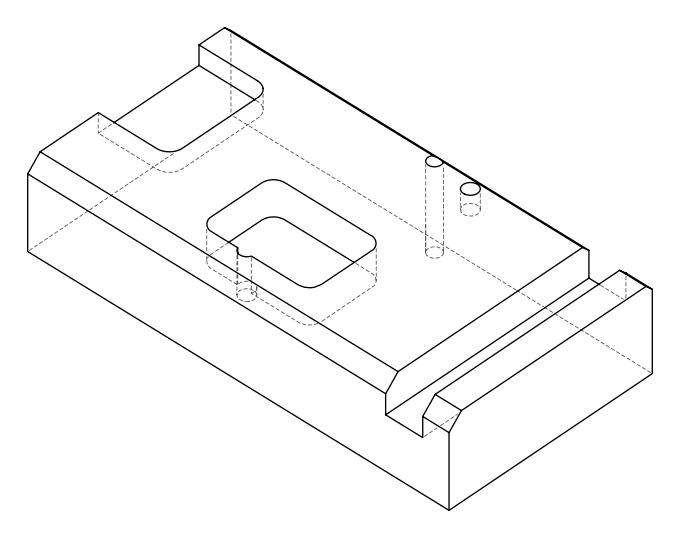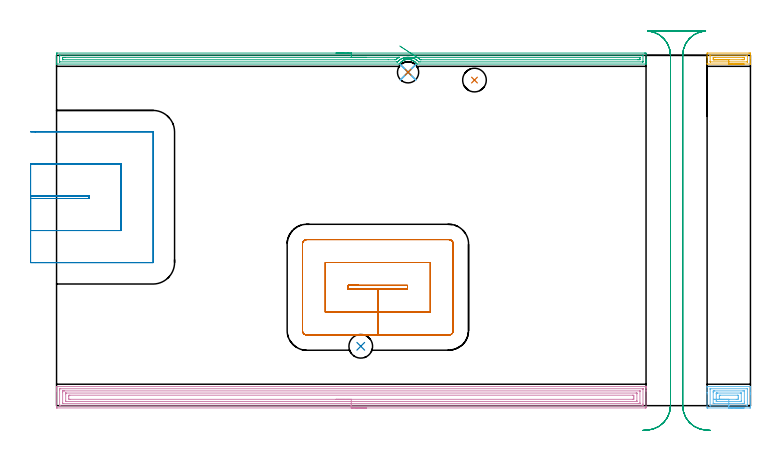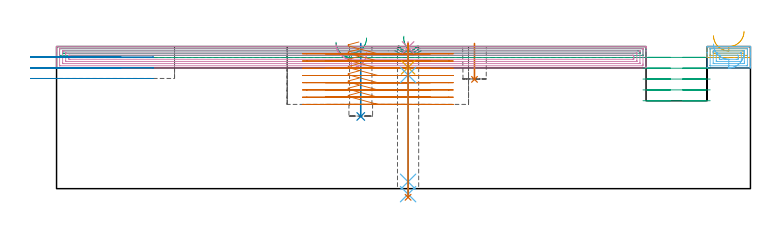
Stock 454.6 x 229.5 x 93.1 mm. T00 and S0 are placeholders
(PLAN: 13 operations, 8 tool changes, 50.2 min)
(1 INDEXABLE_INSERT_DRILL_BLIND_HOLE_FROM_SOLID | STEP1POCKET | NXT0302_002 | 0.1 min | 4011 mm3)
(2 INDEXABLE_INSERT_DRILL_BLIND_HOLE_FROM_SOLID_1 | STEP1POCKET_1 | NXT0302_002 | 0.19 min | 8585 mm3)
(3 AREA_MILL | FG_CHAMFER_SURFACE | UGT0205_001 | 9.53 min | 10131 mm3)
(4 AREA_MILL_1 | FG_CHAMFER_SURFACE_1 | UGT0205_001 | 15.76 min | 38527 mm3)
(5 AREA_MILL_2 | FG_CHAMFER_SURFACE_2 | UGT0205_001 | 0.87 min | 849 mm3)
(6 AREA_MILL_3 | FG_CHAMFER_SURFACE_3 | UGT0205_001 | 1.45 min | 3471 mm3)
(7 MILL_RECTANGULAR_POCKET | POCKET_RECTANGULAR_STRAIGHT | UGT0201_094 | Follow Part, ap 5, ae 75% | 11.13 min | 361117 mm3)
(8 MILL_SLOT | SLOT_PARTIAL_RECTANGULAR | UGT0201_006 | Follow Part, ap 7, ae 75% | 4.09 min | 181843 mm3)
(9 MILL_RECTANGULAR_SLOT | SLOT_RECTANGULAR | UGT0201_004 | Follow Part, ap 8, ae 75% | 6.07 min | 324310 mm3)
(10 SPOT_DRILL | STEP1HOLE | NXT0321_9005460120000 | 0.03 min | 15 mm3)
(11 DRILL_BLIND_HOLE_INTO_CENTER | STEP1HOLE | NXT0301_062 | 0.06 min | 782 mm3)
(12 GUN_DRILL_THROUGH_HOLE | STEP1HOLE | UGT0307_006 | 0.47 min | 5087 mm3)
(13 DRILL_TO_ENLARGE_THROUGH_HOLE | STEP1HOLE | UGT0301_272 | 0.4 min | 8212 mm3)
(TOOL NXT0302_002 | Index. Insert Drill 15.5mm [880-D1550L20-05] | D15.5 PA176 FL78 Z2)
(TOOL UGT0205_001 | Chamfer Mill 20 x 3 x 45 deg. | D20 FL50 Z2)
(TOOL UGT0201_094 | End mill 20 mm | D20 FL38 Z4)
(TOOL UGT0201_006 | End Mill 28 mm | D28 FL25 Z2)
(TOOL UGT0201_004 | End Mill 32 mm | D32 FL53 Z6)
(TOOL NXT0321_9005460120000 | NC Spot Drill, 142deg, 12mm, Carbide, Uncoated | D12 PA142 FL30 Z2)
(TOOL NXT0301_062 | Carbide Drill 9.1mm [860.1-0910-027A1-MM 2214] | D9.1 PA140 FL47 Z2)
(TOOL UGT0307_006 | Gun Drill 9 mm | D9 PA130 FL24 Z1)
(TOOL UGT0301_272 | Twist Drill 13.9 mm | D13.9 PA118 FL108 Z2)
(OP 1 INDEXABLE_INSERT_DRILL_BLIND_HOLE_FROM_SOLID)
G17 G21 G94 G90
T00 M6
G54
G17 G0 G90 X273.8 Y213.3 S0 M3
G43 Z103.1 H1
G94 G81 G98 Z71.6 F250. R95.1
G80
M5
M2
(OP 2 INDEXABLE_INSERT_DRILL_BLIND_HOLE_FROM_SOLID_1)
G17 G21 G94 G90
T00 M6
G54
G17 G0 G90 X199.3 Y38.9 S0 M3
G43 Z103.1 H1
G94 G81 G98 Z47.3 F250. R95.1
G80
M5
M2
(OP 3 AREA_MILL)
G17 G21 G94 G90
T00 M6
G54
G17 G0 G90 X183.1 Y231. S1061 M3
G43 Z103.1 H0
Z95.9
G94 G1 X183.138 Z95.028 F250.
X183.252 Z94.164
X183.441 Z93.312
X183.703 Z92.48
X184.037 Z91.674
X184.44 Z90.9
X184.908 Z90.164
X185.44 Z89.472
X186.029 Z88.829
X186.672 Z88.24
X187.364 Z87.709
X188.1 Z87.24
X188.874 Z86.837
X189.68 Z86.503
X190.512 Z86.241
X191.363 Z86.052
X192.228 Z85.938
X193.1 Z85.9
X385.077
X385.584 Y230.999 Z85.901
X386.085 Y230.994 Z85.903
X386.191 Y230.991 Z85.906
X386.2 Y230.498 Z86.399
Y226.957 Z89.937
Y226.408 Z90.489
Y226.072 Z90.824
Y225.523 Z91.373
Y225.187 Z91.708
Y224.516 Z92.383
Y224.181 Z92.719
Y223.822 Z93.068
X386.192 Y223.803 Z93.088
X386.032 Y223.8 Z93.1
X236.062
X236.056 Y223.803 Z93.097
X236.046 Y223.809 Z93.09
X235.978 Y223.903 Z92.997
X235.873 Y224.048 Z92.851
X235.693 Y224.278 Z92.621
X235.506 Y224.499 Z92.398
X235.433 Y224.579 Z92.317
X235.113 Y224.892 Z92.003
X235.032 Y224.973 Z91.926
X234.991 Y225.011 Z91.889
X234.931 Y225.063 Z91.836
X234.79 Y225.187 Z91.708
X234.634 Y225.326 Z91.57
X234.613 Y225.344 Z91.552
X234.464 Y225.46 Z91.439
X234.431 Y225.482 Z91.417
X234.097 Y225.71 Z91.189
X233.989 Y225.777 Z91.122
X233.721 Y225.943 Z90.957
X233.318 Y226.149 Z90.745
X233.294 Y226.16 Z90.734
X232.908 Y226.339 Z90.56
X232.828 Y226.37 Z90.529
X232.384 Y226.52 Z90.379
X231.954 Y226.64 Z90.257
X231.935 Y226.646 Z90.252
X231.858 Y226.662 Z90.237
X231.49 Y226.739 Z90.161
X231.296 Y226.766 Z90.134
X231.212 Y226.777 Z90.122
X231.042 Y226.799 Z90.096
X230.952 Y226.807 Z90.086
X230.597 Y226.84 Z90.058
X230.514 Y226.843 Z90.053
X230.485 Y226.845
X230.317 Y226.846
X230.218 Y226.844 Z90.05
X230.15 Y226.847 Z90.053
X230.072 Y226.843 Z90.055
X229.987 Y226.836 Z90.058
X229.873 Y226.829 Z90.069
X229.703 Y226.816 Z90.081
X229.275 Y226.761 Z90.132
X229.257 Y226.76 Z90.134
X229.172 Y226.745 Z90.152
X229.121 Y226.736 Z90.162
X228.809 Y226.675 Z90.217
X228.604 Y226.625 Z90.27
X228.381 Y226.569 Z90.324
X228.364 Y226.565 Z90.329
X228.116 Y226.487 Z90.408
X228.026 Y226.459 Z90.437
X227.693 Y226.339 Z90.56
X227.622 Y226.308 Z90.591
X227.471 Y226.242 Z90.657
X227.021 Y226.014 Z90.882
X226.622 Y225.786 Z91.113
X226.579 Y225.761 Z91.138
X226.391 Y225.63 Z91.266
X226.297 Y225.565 Z91.331
X226.216 Y225.509 Z91.387
X226.143 Y225.459 Z91.438
X225.807 Y225.187 Z91.708
X225.686 Y225.09 Z91.807
X225.552 Y224.965 Z91.934
X225.421 Y224.841 Z92.057
X225.329 Y224.745 Z92.154
X225.171 Y224.581 Z92.319
X224.937 Y224.302 Z92.593
X224.809 Y224.152 Z92.747
X224.793 Y224.134 Z92.765
X224.707 Y224.017 Z92.882
X224.562 Y223.827 Z93.067
X224.541 Y223.803 Z93.089
X224.363 Y223.8 Z93.1
X0.169
X0.008 Y223.803 Z93.088
X0. Y223.822 Z93.068
Y224.18 Z92.719
Y224.516 Z92.383
Y225.187 Z91.708
Y226.408 Z90.489
Y226.957 Z89.937
Y230.223 Z86.674
X0.003 Y230.498 Z86.399
X0.009 Y230.991 Z85.906
X0.115 Y230.995 Z85.903
X0.616 Y231. Z85.9
X193.1
Y229.586 Z87.314
X384.02 Y229.585 Z87.315
X384.117 Y229.584 Z87.316
X384.165 Y229.582 Z87.318
X384.184 Y229.579 Z87.321
X384.19 Y229.57 Z87.33
X384.194 Y229.459 Z87.441
X384.199 Y229.215 Z87.685
Y225.675 Z91.225
X384.192 Y225.276 Z91.625
X384.19 Y225.227 Z91.673
X384.174 Y225.221 Z91.679
X384.122 Y225.218 Z91.682
X384.014 Y225.216 Z91.684
X383.798 Y225.214 Z91.686
X238.179
X237.313 Y225.22 Z91.68
X237.279 Y225.221 Z91.679
X236.42 Y226.01 Z90.89
X236.349 Y226.072 Z90.828
X236.119 Y226.266 Z90.634
X235.894 Y226.439 Z90.461
X235.527 Y226.691 Z90.209
X235.104 Y226.957 Z89.943
X234.634 Y227.215 Z89.685
X234.124 Y227.463 Z89.437
X233.74 Y227.622 Z89.278
X233.647 Y227.658 Z89.242
X233.579 Y227.682 Z89.218
X233.086 Y227.843 Z89.057
X232.847 Y227.91 Z88.99
X232.754 Y227.935 Z88.965
X231.954 Y228.107 Z88.793
X231.642 Y228.152 Z88.748
X231.061 Y228.218 Z88.682
X230.651 Y228.249 Z88.651
X230.168 Y228.254 Z88.646
X229.769 Y228.238 Z88.662
X229.275 Y228.193 Z88.707
X228.96 Y228.155 Z88.745
X228.381 Y228.054 Z88.846
X228.203 Y228.019 Z88.881
X227.496 Y227.843 Z89.057
X227.488 Y227.84 Z89.06
X226.829 Y227.61 Z89.29
X226.731 Y227.573 Z89.327
X226.595 Y227.514 Z89.386
X226.213 Y227.336 Z89.564
X225.702 Y227.075 Z89.825
X225.625 Y227.033 Z89.867
X225.497 Y226.957 Z89.943
X225.077 Y226.692 Z90.208
X224.809 Y226.506 Z90.394
X224.255 Y226.072 Z90.828
X224.073 Y225.916 Z90.984
X223.915 Y225.772 Z91.128
X223.624 Y225.476 Z91.424
X223.425 Y225.273 Z91.627
X223.387 Y225.237 Z91.663
X223.369 Y225.221 Z91.679
X223.346 Y225.219 Z91.681
X223.239 Y225.216 Z91.684
X223.022 Y225.214 Z91.686
X222.995
X2.18 Y225.215 Z91.685
X2.083 Y225.216 Z91.684
X2.035 Y225.218 Z91.682
X2.016 Y225.221 Z91.679
X2.01 Y225.23 Z91.67
X2.006 Y225.341 Z91.559
X2.001 Y225.585 Z91.315
Y229.125 Z87.775
X2.008 Y229.525 Z87.375
X2.01 Y229.574 Z87.326
X2.026 Y229.579 Z87.321
X2.078 Y229.582 Z87.318
X2.186 Y229.584 Z87.316
X2.402 Y229.586 Z87.314
X193.1
Y228.172 Z88.728
X224.28 Y228.171 Z88.729
X224.358 Y228.17 Z88.73
X224.404 Y228.167 Z88.733
X224.405
X224.392 Y228.156 Z88.744
X223.885 Y227.843 Z89.057
X223.376 Y227.492 Z89.408
X223.022 Y227.224 Z89.676
X222.873 Y227.106 Z89.794
X222.689 Y226.957 Z89.943
X222.384 Y226.704 Z90.196
X222.291 Y226.635 Z90.265
X222.129 Y226.634 Z90.266
X221.567 Y226.63 Z90.27
X217.292 Y226.628 Z90.272
X4.078 Y226.629 Z90.271
X4.038 Y226.63 Z90.27
X4.016 Y226.632 Z90.268
X4.012 Y226.634 Z90.266
X4.009 Y226.647 Z90.253
X4.003 Y226.771 Z90.129
X4.001 Y226.957 Z89.943
X4. Y227.144 Z89.756
X4.005 Y227.843 Z89.057
X4.009 Y228.021 Z88.879
X4.032 Y228.165 Z88.735
X4.189 Y228.166 Z88.734
X4.751 Y228.17 Z88.73
X5.082 Y228.171 Z88.729
X5.643 Y228.172 Z88.728
X193.1
X193.972 Z88.767
X194.836 Z88.88
X195.688 Z89.069
X196.52 Z89.332
X197.326 Z89.665
X198.1 Z90.068
X198.836 Z90.537
X199.528 Z91.068
X200.171 Z91.657
X200.76 Z92.301
X201.291 Z92.993
X201.76 Z93.728
X202.163 Z94.502
X202.497 Z95.308
X202.759 Z96.14
X202.948 Z96.992
X203.062 Z97.857
X203.1 Z98.728
G0 X227.532 Y227.11 Z99.863
G1 X227.466 Y227.102 Z98.993
X227.475 Y227.103 Z98.12
X227.56 Y227.114 Z97.252
X227.719 Y227.133 Z96.395
X227.952 Y227.161 Z95.555
X228.257 Y227.199 Z94.738
X228.631 Y227.244 Z93.951
X229.072 Y227.298 Z93.2
X229.576 Y227.359 Z92.491
X230.139 Y227.428 Z91.829
X230.758 Y227.503 Z91.218
X231.427 Y227.585 Z90.665
X232.142 Y227.672 Z90.172
X232.896 Y227.764 Z89.744
X233.685 Y227.86 Z89.383
X234.502 Y227.96 Z89.093
X235.341 Y228.062 Z88.877
X236.195 Y228.166 Z88.734
X236.208 Y228.167 Z88.733
X236.25 Y228.17 Z88.73
X236.32 Y228.171 Z88.729
X236.42
X382.122
X382.162 Y228.17 Z88.73
X382.184 Y228.168 Z88.732
X382.188 Y228.166 Z88.734
X382.191 Y228.153 Z88.747
X382.197 Y228.029 Z88.871
X382.199 Y227.843 Z89.057
X382.2 Y227.656 Z89.244
X382.194 Y226.957 Z89.943
X382.191 Y226.779 Z90.121
X382.168 Y226.635 Z90.265
X382.011 Y226.634 Z90.266
X381.449 Y226.63 Z90.27
X381.118 Y226.629 Z90.271
X380.557
X239.1
X238.537 Y226.63 Z90.27
X238.373 Y226.633 Z90.267
X238.294 Y226.635 Z90.265
X238.206 Y226.699 Z90.201
X237.904 Y226.957 Z89.943
X237.584 Y227.229 Z89.671
X237.313 Y227.435 Z89.465
X236.707 Y227.843 Z89.057
X236.42 Y228.027 Z88.873
X236.195 Y228.166 Z88.734
X235.541 Y228.596 Z88.348
X234.862 Y229.042 Z88.031
X234.162 Y229.502 Z87.787
X233.447 Y229.972 Z87.616
X232.723 Y230.448 Z87.521
X231.994 Y230.927 Z87.501
X231.266 Y231.405 Z87.558
X230.546 Y231.879 Z87.69
X229.838 Y232.345 Z87.897
X229.147 Y232.798 Z88.177
X228.48 Y233.237 Z88.528
X227.84 Y233.657 Z88.947
X227.234 Y234.056 Z89.432
X226.665 Y234.43 Z89.977
X226.139 Y234.776 Z90.58
X225.658 Y235.092 Z91.236
X225.226 Y235.376 Z91.939
X224.848 Y235.624 Z92.685
G0 Z103.1
M5
M2
(OP 4 AREA_MILL_1)
G17 G21 G94 G90
T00 M6
G54
G17 G0 G90 X203.1 Y-1.5 S1061 M3
G43 Z103.1 H0
Z89.1
G94 G1 X203.062 Z88.228 F250.
X202.948 Z87.364
X202.759 Z86.512
X202.497 Z85.68
X202.163 Z84.874
X201.76 Z84.1
X201.292 Z83.364
X200.76 Z82.672
X200.171 Z82.029
X199.528 Z81.44
X198.836 Z80.909
X198.1 Z80.44
X197.326 Z80.037
X196.52 Z79.703
X195.688 Z79.441
X194.836 Z79.252
X193.972 Z79.138
X193.1 Z79.1
X0.616
X0.135 Y-1.495 Z79.103
X0.01 Y-1.492 Z79.106
X0. Y-1.362 Z79.235
Y9.453 Z90.048
Y9.999 Z90.596
Y10.332 Z90.928
Y10.878 Z91.474
Y11.211 Z91.805
Y11.876 Z92.476
Y12.189 Z92.788
X0.003 Y12.347 Z92.939
X0.01 Y12.498 Z93.088
X0.169 Y12.5 Z93.1
X386.031
X386.19 Y12.498 Z93.088
X386.197 Y12.347 Z92.939
X386.2 Y12.189 Z92.788
Y11.876 Z92.476
Y11.211 Z91.805
Y9.999 Z90.596
Y9.453 Z90.048
Y-0.816 Z79.781
X386.197 Y-1.089 Z79.508
X386.19 Y-1.492 Z79.105
X385.998 Y-1.496 Z79.102
X385.584 Y-1.5 Z79.1
X193.1
Y-0.086 Z80.514
X2.275
X2.043 Y-0.084 Z80.516
X2.015 Y-0.082 Z80.518
X2.01 Y-0.079 Z80.521
X2.006 Y-0.072 Z80.528
X2.002 Y-0.039 Z80.561
X2. Y-0.007 Z80.593
Y0.185 Z80.785
Y9.849 Z90.449
X2.003 Y10.332 Z90.932
X2.009 Y10.719 Z91.319
X2.029 Y11.079 Z91.679
X2.402 Y11.084 Z91.684
X2.53 Y11.085 Z91.685
X383.925
X384.157 Y11.084 Z91.684
X384.184 Y11.082 Z91.682
X384.19 Y11.079 Z91.679
X384.194 Y11.072 Z91.672
X384.198 Y11.039 Z91.639
X384.199 Y11.007 Z91.607
X384.2 Y10.815 Z91.415
Y1.151 Z81.751
X384.197 Y0.668 Z81.268
X384.191 Y0.281 Z80.881
X384.171 Y-0.079 Z80.521
X383.798 Y-0.084 Z80.516
X383.67 Y-0.085 Z80.515
X193.1 Y-0.086 Z80.514
Y1.328 Z81.928
X4.189 Y1.329 Z81.929
X4.115 Y1.33 Z81.93
X4.056 Y1.332 Z81.932
X4.02 Y1.335 Z81.935
X4.01 Y1.34 Z81.94
X4.008 Y1.361 Z81.961
X4.002 Y1.547 Z82.147
X4. Y1.732 Z82.332
Y8.76 Z89.36
X4.002 Y9.453 Z90.053
X4.005 Y9.634 Z90.234
X4.009 Y9.66 Z90.26
X4.025 Y9.665 Z90.265
X4.078 Y9.668 Z90.268
X4.189 Y9.67 Z90.27
X4.86 Y9.671 Z90.271
X5.082
X382.011
X382.085 Y9.67 Z90.27
X382.144 Y9.668 Z90.268
X382.18 Y9.665 Z90.265
X382.19 Y9.66 Z90.26
X382.192 Y9.638 Z90.238
X382.198 Y9.453 Z90.053
X382.2 Y9.268 Z89.868
Y2.24 Z82.84
X382.198 Y1.547 Z82.147
X382.195 Y1.365 Z81.965
X382.191 Y1.339 Z81.939
X382.175 Y1.335 Z81.935
X382.122 Y1.332 Z81.932
X382.011 Y1.33 Z81.93
X381.34 Y1.329 Z81.929
X381.118 Y1.328 Z81.928
X193.1
Y2.743 Z83.343
X6.545
X6.137 Y2.745 Z83.345
X6.055 Y2.747 Z83.347
X6.02 Y2.749 Z83.349
X6.01 Y2.755 Z83.355
X6.007 Y2.776 Z83.376
X6.003 Y2.877 Z83.477
X6. Y3.279 Z83.879
Y7.696 Z88.296
X6.004 Y8.123 Z88.723
X6.008 Y8.229 Z88.829
X6.01 Y8.25 Z88.85
X6.04 Y8.252 Z88.852
X6.108 Y8.255 Z88.855
X6.299 Y8.257 Z88.857
X379.655
X380.063 Y8.255 Z88.855
X380.145 Y8.253 Z88.853
X380.18 Y8.251 Z88.851
X380.19 Y8.245 Z88.845
X380.193 Y8.223 Z88.823
X380.196 Y8.123 Z88.723
X380.2 Y7.721 Z88.321
Y3.304 Z83.904
X380.196 Y2.877 Z83.477
X380.192 Y2.77 Z83.37
X380.19 Y2.75 Z83.35
X380.16 Y2.748 Z83.348
X380.092 Y2.745 Z83.345
X379.901 Y2.743 Z83.343
X193.1
Y4.157 Z84.757
X8.68
X8.655 Y4.158 Z84.758
X8.01 Y4.182 Z84.782
X8.001 Y4.825 Z85.425
Y5.939 Z86.539
X8.003 Y6.58 Z87.18
X8.01 Y6.818 Z87.418
X8.63 Y6.842 Z87.442
X8.655
X377.52 Y6.843 Z87.443
X377.545 Y6.842 Z87.442
X378.19 Y6.818 Z87.418
X378.199 Y6.175 Z86.775
Y5.061 Z85.661
X378.197 Y4.42 Z85.02
X378.19 Y4.182 Z84.782
X377.57 Y4.158 Z84.758
X377.545 Y4.157 Z84.757
X193.1
X192.228 Z84.795
X191.364 Z84.909
X190.512 Z85.098
X189.68 Z85.36
X188.874 Z85.694
X188.1 Z86.097
X187.364 Z86.565
X186.672 Z87.096
X186.029 Z87.686
X185.44 Z88.329
X184.908 Z89.021
X184.44 Z89.757
X184.037 Z90.531
X183.703 Z91.337
X183.441 Z92.169
X183.252 Z93.02
X183.138 Z93.885
X183.1 Z94.757
G0 Z103.1
M5
M2
(OP 5 AREA_MILL_2)
G17 G21 G94 G90
T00 M6
G54
G17 G0 G90 X450.4 Y223.8 S1061 M3
G43 Z103.1 H0
G94 G1 X450.362 Z102.228 F250.
X450.248 Z101.363
X450.059 Z100.512
X449.797 Z99.68
X449.463 Z98.874
X449.06 Z98.1
X448.592 Z97.364
X448.06 Z96.672
X447.471 Z96.029
X446.828 Z95.439
X446.136 Z94.908
X445.4 Z94.44
X444.626 Z94.037
X443.82 Z93.703
X442.988 Z93.441
X442.136 Z93.252
X441.272 Z93.138
X440.4 Z93.1
X426.25
X426.21 Y223.805 Z93.093
X426.2 Y223.914 Z92.985
Y227.943 Z88.956
Y228.728 Z88.166
X426.201 Y230.498 Z86.397
X426.204 Y230.986 Z85.909
X426.207 Y230.991 Z85.905
X426.692 Y231. Z85.9
X453.606 Y230.999 Z85.901
X454.108 Y230.997 Z85.903
X454.593 Y230.991 Z85.905
X454.596 Y230.986 Z85.909
X454.6 Y230.498 Z86.397
Y228.728 Z88.166
Y227.943 Z88.956
Y227.843 Z89.056
X454.599 Y223.911 Z92.987
X454.59 Y223.805 Z93.093
X454.55 Y223.8 Z93.1
X440.4
Y225.214 Z91.686
X428.434
X428.255 Y225.219 Z91.681
X428.217 Y225.221 Z91.679
X428.21 Y225.243 Z91.657
X428.203 Y225.275 Z91.625
X428.201 Y225.309 Z91.591
Y229.25 Z87.65
X428.204 Y229.424 Z87.476
X428.21 Y229.563 Z87.337
X428.215 Y229.58 Z87.32
X428.221 Y229.582 Z87.318
X428.247 Y229.584 Z87.316
X428.461 Y229.586 Z87.314
X452.366
X452.545 Y229.581 Z87.319
X452.583 Y229.579 Z87.321
X452.59 Y229.557 Z87.343
X452.597 Y229.525 Z87.375
X452.599 Y229.491 Z87.409
Y225.55 Z91.35
X452.596 Y225.376 Z91.524
X452.59 Y225.237 Z91.663
X452.585 Y225.22 Z91.68
X452.579 Y225.218 Z91.682
X452.553 Y225.216 Z91.684
X452.339 Y225.214 Z91.686
X440.4
Y226.628 Z90.272
X431.114 Y226.629 Z90.271
X430.556 Y226.631 Z90.269
X430.23 Y226.635 Z90.265
X430.202 Y226.957 Z89.943
X430.201 Y226.987 Z89.913
Y227.843 Z89.057
Y227.871 Z89.029
X430.23 Y228.165 Z88.735
X430.787 Y228.17 Z88.73
X431.114 Y228.171 Z88.729
X431.67 Y228.172 Z88.728
X449.686 Y228.171 Z88.729
X450.244 Y228.169 Z88.731
X450.57 Y228.165 Z88.735
X450.598 Y227.843 Z89.057
X450.599 Y227.813 Z89.087
Y226.957 Z89.943
Y226.929 Z89.971
X450.57 Y226.635 Z90.265
X450.013 Y226.63 Z90.27
X449.686 Y226.629 Z90.271
X449.13 Y226.628 Z90.272
X440.4
X439.528 Z90.31
X438.664 Z90.423
X437.812 Z90.612
X436.98 Z90.875
X436.174 Z91.208
X435.4 Z91.611
X434.664 Z92.08
X433.972 Z92.611
X433.329 Z93.2
X432.74 Z93.844
X432.208 Z94.536
X431.74 Z95.272
X431.337 Z96.045
X431.003 Z96.851
X430.741 Z97.683
X430.552 Z98.535
X430.438 Z99.4
X430.4 Z100.272
G0 Z103.1
M5
M2
(OP 6 AREA_MILL_3)
G17 G21 G94 G90
T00 M6
G54
G17 G0 G90 X450.4 Y-1.5 S1061 M3
G43 Z103.1 H0
Z89.1
G94 G1 X450.362 Z88.228 F250.
X450.248 Z87.364
X450.059 Z86.512
X449.797 Z85.68
X449.463 Z84.874
X449.06 Z84.1
X448.591 Z83.364
X448.06 Z82.672
X447.471 Z82.029
X446.828 Z81.44
X446.136 Z80.909
X445.4 Z80.44
X444.626 Z80.037
X443.82 Z79.703
X442.988 Z79.441
X442.136 Z79.252
X441.272 Z79.138
X440.4 Z79.1
X426.692
X426.215 Y-1.494 Z79.102
X426.21 Y-1.491 Z79.104
X426.2 Y-1.479 Z79.117
Y7.696 Z88.29
Y8.476 Z89.074
Y8.575 Z89.173
Y12.089 Z92.687
X426.202 Y12.41 Z93.008
X426.21 Y12.495 Z93.093
X426.25 Y12.5 Z93.1
X454.55
X454.59 Y12.495 Z93.093
X454.6 Y12.407 Z93.005
Y8.475 Z89.074
Y7.696 Z88.29
X454.599 Y-0.601 Z79.995
X454.596 Y-1.089 Z79.507
X454.591 Y-1.491 Z79.105
X454.515 Y-1.493 Z79.103
X454.108 Y-1.5 Z79.1
X440.4
Y-0.086 Z80.514
X428.335 Y-0.085 Z80.515
X428.258 Y-0.084 Z80.516
X428.221 Y-0.081 Z80.519
X428.21 Y-0.079 Z80.521
X428.207 Y-0.07 Z80.53
X428.203 Y-0.037 Z80.563
X428.2 Y0.048 Z80.648
Y10.591 Z91.191
X428.203 Y10.85 Z91.45
X428.207 Y11.023 Z91.623
X428.21 Y11.08 Z91.68
X428.225 Y11.081 Z91.681
X428.271 Y11.083 Z91.683
X428.461 Y11.085 Z91.685
X428.587 Y11.086 Z91.686
X452.465 Y11.085 Z91.685
X452.542 Y11.084 Z91.684
X452.579 Y11.081 Z91.681
X452.59 Y11.079 Z91.679
X452.593 Y11.07 Z91.67
X452.597 Y11.037 Z91.637
X452.6 Y10.952 Z91.552
Y0.409 Z81.009
X452.597 Y0.149 Z80.749
X452.593 Y-0.023 Z80.577
X452.59 Y-0.08 Z80.52
X452.575 Y-0.081 Z80.519
X452.528 Y-0.083 Z80.517
X452.339 Y-0.085 Z80.515
X452.213 Y-0.086 Z80.514
X440.4
Y1.328 Z81.928
X431.114 Y1.329 Z81.929
X430.445 Y1.332 Z81.932
X430.23 Y1.336 Z81.936
X430.204 Y1.547 Z82.147
X430.201 Y1.575 Z82.175
X430.2 Y8.575 Z89.175
X430.201 Y9.454 Z90.054
X430.202 Y9.481 Z90.081
X430.23 Y9.664 Z90.264
X430.896 Y9.67 Z90.27
X431.114 Y9.671 Z90.271
X449.686
X450.355 Y9.668 Z90.268
X450.57 Y9.664 Z90.264
X450.596 Y9.454 Z90.054
X450.599 Y9.425 Z90.025
X450.6 Y2.425 Z83.025
X450.599 Y1.547 Z82.147
X450.598 Y1.519 Z82.119
X450.57 Y1.336 Z81.936
X449.904 Y1.33 Z81.93
X449.686 Y1.329 Z81.929
X440.4 Y1.328 Z81.928
Y2.743 Z83.343
X432.883
X432.562 Y2.744 Z83.344
X432.244 Y2.748 Z83.348
X432.213 Y2.749 Z83.349
X432.209 Y2.792 Z83.392
X432.204 Y2.895 Z83.495
X432.2 Y3.103 Z83.703
X432.201 Y7.696 Z88.296
X432.204 Y8.036 Z88.636
X432.208 Y8.205 Z88.805
X432.21 Y8.242 Z88.842
X432.24 Y8.25 Z88.85
X432.323 Y8.253 Z88.853
X432.883 Y8.256 Z88.856
X433.203 Y8.257 Z88.857
X447.917
X448.238 Y8.256 Z88.856
X448.556 Y8.252 Z88.852
X448.587 Y8.251 Z88.851
X448.591 Y8.208 Z88.808
X448.595 Y8.105 Z88.705
X448.599 Y7.897 Z88.497
Y3.304 Z83.904
X448.596 Y2.965 Z83.565
X448.592 Y2.795 Z83.395
X448.59 Y2.758 Z83.358
X448.56 Y2.75 Z83.35
X448.477 Y2.747 Z83.347
X447.917 Y2.744 Z83.344
X447.597 Y2.743 Z83.343
X440.4
Y4.157 Z84.757
X435.561
X434.677
X434.652 Y4.158 Z84.758
X434.21 Y4.182 Z84.782
X434.201 Y4.63 Z85.23
X434.2 Y5.939 Z86.539
X434.201 Y6.387 Z86.987
X434.21 Y6.818 Z87.418
X434.627 Y6.842 Z87.442
X434.652 Y6.843 Z87.443
X446.123
X446.148 Y6.842 Z87.442
X446.59 Y6.818 Z87.418
X446.599 Y6.37 Z86.97
X446.6 Y5.061 Z85.661
X446.599 Y4.613 Z85.213
X446.59 Y4.182 Z84.782
X446.173 Y4.158 Z84.758
X446.148 Y4.157 Z84.757
X445.289
X440.4
X439.528 Z84.795
X438.663 Z84.909
X437.812 Z85.098
X436.98 Z85.36
X436.174 Z85.694
X435.4 Z86.097
X434.664 Z86.565
X433.972 Z87.096
X433.329 Z87.686
X432.74 Z88.329
X432.208 Z89.021
X431.74 Z89.757
X431.337 Z90.531
X431.003 Z91.337
X430.741 Z92.169
X430.552 Z93.02
X430.438 Z93.885
X430.4 Z94.757
G0 Z103.1
M5
M2
(OP 7 MILL_RECTANGULAR_POCKET)
G17 G21 G94 G90
T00 M6
G54
G17 G0 G90 X198.077 Y78.8 S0 M3
G43 Z103.1 H0
Z96.1
G94 G1 X191.1 Z94.23 F250.
Y76.3 Z93.561
X210.5 Z88.362
X229.9 F500.
Y78.8
X191.1
Y76.3
X210.5
Y61.3
X244.9
Y93.8
X176.1
Y61.3
X210.5
Y46.3
X257.
G3 X259.9 Y49.2 R2.9
G1 Y105.9
G3 X257. Y108.8 R2.9
G1 X164.
G3 X161.1 Y105.9 R2.9
G1 Y49.2
G3 X164. Y46.3 R2.9
G1 X210.5
X211.5
G0 X198.077 Y78.8 Z91.362
G1 X191.1 Z89.493 F250.
Y76.3 Z88.823
X210.5 Z83.625
X229.9 F500.
Y78.8
X191.1
Y76.3
X210.5
Y61.3
X244.9
Y93.8
X176.1
Y61.3
X210.5
Y46.3
X257.
G3 X259.9 Y49.2 R2.9
G1 Y105.9
G3 X257. Y108.8 R2.9
G1 X164.
G3 X161.1 Y105.9 R2.9
G1 Y49.2
G3 X164. Y46.3 R2.9
G1 X210.5
X211.5
G0 X198.077 Y78.8 Z86.625
G1 X191.1 Z84.756 F250.
Y76.3 Z84.086
X210.5 Z78.887
X229.9 F500.
Y78.8
X191.1
Y76.3
X210.5
Y61.3
X244.9
Y93.8
X176.1
Y61.3
X191.895
X210.5
Y46.3
X257.
G3 X259.9 Y49.2 R2.9
G1 Y105.9
G3 X257. Y108.8 R2.9
G1 X164.
G3 X161.1 Y105.9 R2.9
G1 Y49.2
G3 X164. Y46.3 R2.9
G1 X210.5
X211.5
G0 X198.077 Y78.8 Z81.887
G1 X191.1 Z80.018 F250.
Y76.3 Z79.348
X210.5 Z74.15
X229.9 F500.
Y78.8
X191.1
Y76.3
X210.5
Y61.3
X244.9
Y93.8
X176.1
Y61.3
X191.895
X210.5
Y46.3
X257.
G3 X259.9 Y49.2 R2.9
G1 Y105.9
G3 X257. Y108.8 R2.9
G1 X164.
G3 X161.1 Y105.9 R2.9
G1 Y49.2
G3 X164. Y46.3 R2.9
G1 X210.5
X211.5
G0 X198.077 Y78.8 Z77.15
G1 X191.1 Z75.281 F250.
Y76.3 Z74.611
X210.5 Z69.412
X229.9 F500.
Y78.8
X191.1
Y76.3
X210.5
Y61.3
X244.9
Y93.8
X176.1
Y61.3
X191.895
X210.5
Y46.3
X257.
G3 X259.9 Y49.2 R2.9
G1 Y105.9
G3 X257. Y108.8 R2.9
G1 X164.
G3 X161.1 Y105.9 R2.9
G1 Y49.2
G3 X164. Y46.3 R2.9
G1 X210.5
X211.5
G0 X198.077 Y78.8 Z72.412
G1 X191.1 Z70.543 F250.
Y76.3 Z69.873
X210.5 Z64.675
X229.9 F500.
Y78.8
X191.1
Y76.3
X210.5
Y61.3
X244.9
Y93.8
X176.1
Y61.3
X191.895
X210.5
Y46.3
X257.
G3 X259.9 Y49.2 R2.9
G1 Y105.9
G3 X257. Y108.8 R2.9
G1 X164.
G3 X161.1 Y105.9 R2.9
G1 Y49.2
G3 X164. Y46.3 R2.9
G1 X210.5
X211.5
G0 X198.077 Y78.8 Z67.675
G1 X191.1 Z65.806 F250.
Y76.3 Z65.136
X210.5 Z59.937
X229.9 F500.
Y78.8
X191.1
Y76.3
X210.5
Y61.3
X244.9
Y93.8
X176.1
Y61.3
X191.895
X210.5
Y46.3
X257.
G3 X259.9 Y49.2 R2.9
G1 Y105.9
G3 X257. Y108.8 R2.9
G1 X164.
G3 X161.1 Y105.9 R2.9
G1 Y49.2
G3 X164. Y46.3 R2.9
G1 X210.5
X211.5
G0 X198.077 Y78.8 Z62.937
G1 X191.1 Z61.068 F250.
Y76.3 Z60.398
X210.5 Z55.2
X229.9 F500.
Y78.8
X191.1
Y76.3
X210.5
Y61.3
X244.9
Y93.8
X176.1
Y61.3
X191.895
X210.5
Y46.3
X257.
G3 X259.9 Y49.2 R2.9
G1 Y105.9
G3 X257. Y108.8 R2.9
G1 X164.
G3 X161.1 Y105.9 R2.9
G1 Y49.2
G3 X164. Y46.3 R2.9
G1 X210.5
X211.5
G0 Z103.1
M5
M2
(OP 8 MILL_SLOT)
G17 G21 G94 G90
T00 M6
G54
G17 G0 G90 X-17. Y135.7 S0 M3
G43 Z103.1 H0
Z86.133
G94 G1 X-14. F250.
X21.3 F500.
Y137.4
X-14.
X-17. F250.
Y114.7
X-14.
X42.3 F500.
Y158.4
X-14.
X-17. F250.
Y93.7
X-14.
X63.2 F500.
X63.255 Y93.705
X63.295 Y93.745
X63.3 Y93.8
Y179.3
X63.295 Y179.355
X63.255 Y179.395
X63.2 Y179.4
X-14.
X-17. F250.
G0 Y135.7 Z79.167
G1 X-14.
X21.3 F500.
Y137.4
X-14.
X-17. F250.
Y114.7
X-14.
X42.3 F500.
Y158.4
X-14.
X-17. F250.
Y93.7
X-14.
X63.2 F500.
X63.255 Y93.705
X63.295 Y93.745
X63.3 Y93.8
Y179.3
X63.295 Y179.355
X63.255 Y179.395
X63.2 Y179.4
X-14.
X-17. F250.
G0 Y135.7 Z72.2
G1 X-14.
X21.3 F500.
Y137.4
X-14.
X-17. F250.
Y114.7
X-14.
X42.3 F500.
Y158.4
X-14.
X-17. F250.
Y93.7
X-14.
X63.2 F500.
X63.255 Y93.705
X63.295 Y93.745
X63.3 Y93.8
Y179.3
X63.295 Y179.355
X63.255 Y179.395
X63.2 Y179.4
X-14.
X-17. F250.
G0 Z103.1
M5
M2
(OP 9 MILL_RECTANGULAR_SLOT)
G17 G21 G94 G90
T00 M6
G54
G17 G0 G90 X424.892 Y-16.226 S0 M3
G43 Z103.1 H0
Z86.
G94 G1 X421.997 Y-15.438 F250.
G2 X410.2 Y0. R16. F500.
G1 Y229.5
G2 X425.221 Y245.47 R16.
G1 Y245.5
X387.179
Y245.47
G2 X402.2 Y229.5 R16.
G1 Y0.
G2 X390.402 Y-15.438 R16.
G1 X387.508 Y-16.226 F250.
G0 X428.215 Y-16.154 Z78.9
G1 X425.221 Y-15.97
G2 X410.2 Y0. R16. F500.
G1 Y229.5
G2 X425.221 Y245.47 R16.
G1 Y245.5
X387.179
Y245.47
G2 X402.2 Y229.5 R16.
G1 Y0.
G2 X387.179 Y-15.97 R16.
G1 X384.185 Y-16.154 F250.
G0 X428.215 Z71.8
G1 X425.221 Y-15.97
G2 X410.2 Y0. R16. F500.
G1 Y229.5
G2 X425.221 Y245.47 R16.
G1 Y245.5
X387.179
Y245.47
G2 X402.2 Y229.5 R16.
G1 Y0.
G2 X387.179 Y-15.97 R16.
G1 X384.185 Y-16.154 F250.
G0 X428.215 Z64.7
G1 X425.221 Y-15.97
G2 X410.2 Y0. R16. F500.
G1 Y229.5
G2 X425.221 Y245.47 R16.
G1 Y245.5
X387.179
Y245.47
G2 X402.2 Y229.5 R16.
G1 Y0.
G2 X387.179 Y-15.97 R16.
G1 X384.185 Y-16.154 F250.
G0 X428.215 Z57.6
G1 X425.221 Y-15.97
G2 X410.2 Y0. R16. F500.
G1 Y229.5
G2 X425.221 Y245.47 R16.
G1 Y245.5
X387.179
Y245.47
G2 X402.2 Y229.5 R16.
G1 Y0.
G2 X387.179 Y-15.97 R16.
G1 X384.185 Y-16.154 F250.
G0 Z103.1
M5
M2
(OP 10 SPOT_DRILL)
G17 G21 G94 G90
T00 M6
G54
G17 G0 G90 X230.3 Y218.4 S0 M3
G43 Z103.1 H0
G94 G81 G98 Z92.502 F250. R96.1
G80
M5
M2
(OP 11 DRILL_BLIND_HOLE_INTO_CENTER)
G17 G21 G94 G90
T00 M6
G54
G17 G0 G90 X230.3 Y218.4 S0 M3
G43 Z103.1 H1
G94 G81 G98 Z79.45 F250. R95.1
G80
M5
M2
(OP 12 GUN_DRILL_THROUGH_HOLE)
G17 G21 G94 G90
T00 M6
G54
G17 G0 G90 X230.3 Y218.4 M8
G43 Z103.1 H0
Z89.949
S716 M3
G94 G1 Z74.489 F125. M26
G4 X.084
Z4.5 F250.
G4 X.084
Z-3.598 F125.
G4 X.084
M5
M9
G0 Z89.949
Z103.1
M2
(OP 13 DRILL_TO_ENLARGE_THROUGH_HOLE)
G17 G21 G94 G90
T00 M6
G54
G17 G0 G90 X230.3 Y218.4 S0 M3
G43 Z103.1 H0
G94 G73 G98 Z-5.676 F250. Q12.347 R95.1
G80
M5
M2
